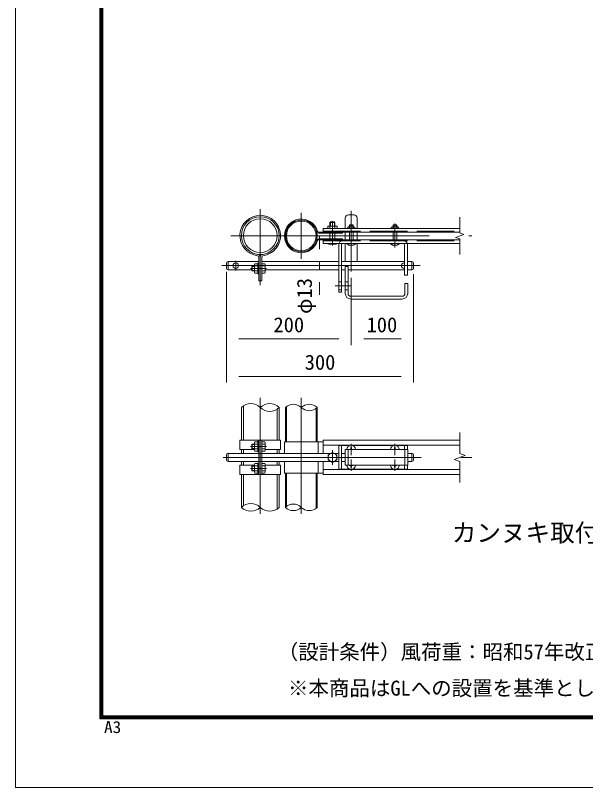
# Model space of a CAD drawing. Units: millimetres, scale not verified, with parts at other scales. Extents: x -4200 to 4200, y -2970 to 2970.
# Drawn here: x -4200 to -2374, y -2970 to -495 of the extents above; entities that cross this region are included whole.
import ezdxf
from ezdxf.enums import TextEntityAlignment as Align

# ---------------------------------------------------------------- set-up
doc = ezdxf.new("R2010")
doc.units = ezdxf.units.MM
doc.header["$LTSCALE"] = 20
doc.linetypes.add('DASHED', pattern=[7.5, 6, -1.5])
doc.linetypes.add('USER1', pattern=[50.8, 31.75, -6.35, 6.35, -6.35])
doc.layers.add('0-0_D-TTL-TXT', color=7, linetype='Continuous')
for name, color, linetype, lineweight in [('0-1_D-BMK', 2, 'USER1', 13), ('0-2_D-STR1', 1, 'Continuous', 18), ('0-3_D-STR3', 3, 'Continuous', 13), ('0-4_D-STR-DIM', 7, 'Continuous', 9), ('0-8_D-TTL', 7, 'Continuous', 9)]:
    doc.layers.add(name, color=color, linetype=linetype, lineweight=lineweight)
doc.styles.add('ＭＳ ゴシック', font='')
doc.styles.get('ＭＳ ゴシック').set_extended_font_data('MS Gothic')

msp = doc.modelspace()

# ---------------------------------------------------------------- linework, layer by layer
at = {"layer": '0-1_D-BMK'}
for p, q in [((-3415.72, -1116.64), (-3415.72, -1360.12)), ((-3284.42, -1128.25), (-3284.42, -1275.49)), ((-3124.42, -1121.24), (-3124.42, -1316.27)), ((-3184.42, -1154.35), (-3184.42, -1233.05)), ((-2984.42, -1162.5), (-2984.42, -1238.62)), ((-3509.62, -1201.87), (-2738.02, -1201.87)), ((-3494.42, -1281.49), (-3494.42, -1313.06)), ((-3538.35, -1297.27), (-2903.04, -1297.27)), ((-3396.1, -1306.13), (-3447.45, -1306.13)), ((-3175.28, -1362.27), (-3124.99, -1362.27)), ((-3415.72, -1721.29), (-3415.72, -2092.45)), ((-3284.42, -1721.29), (-3284.42, -2092.45)), ((-3396.1, -1876.87), (-3447.45, -1876.87)), ((-3124.42, -1905.09), (-3124.42, -1868.83)), ((-2984.42, -1905.09), (-2984.42, -1868.83)), ((-3184.42, -1888.3), (-3184.42, -1935.45)), ((-3535.06, -1911.87), (-2738.02, -1911.87)), ((-3124.42, -1918.66), (-3124.42, -1954.92)), ((-2984.42, -1918.66), (-2984.42, -1954.92)), ((-3396.1, -1946.87), (-3447.45, -1946.87))]:
    msp.add_line(p, q, dxfattribs=at)
at = {"layer": '0-2_D-STR1'}
for p, q in [((-3476.22, -1751.87), (-3476.22, -1856.87)), ((-3355.22, -1751.87), (-3355.22, -1856.87)), ((-3335.22, -1751.87), (-3335.22, -1861.87)), ((-3233.62, -1751.87), (-3233.62, -1861.87)), ((-3476.22, -1886.87), (-3476.22, -1898.87)), ((-3355.22, -1886.87), (-3355.22, -1898.87)), ((-3476.22, -1924.87), (-3476.22, -1936.87)), ((-3355.22, -1924.87), (-3355.22, -1936.87)), ((-3476.22, -1966.87), (-3476.22, -2071.87)), ((-3355.22, -1966.87), (-3355.22, -2071.87)), ((-3335.22, -1961.87), (-3335.22, -2071.87)), ((-3233.62, -1961.87), (-3233.62, -2071.87))]:
    msp.add_line(p, q, dxfattribs=at)
at = {"layer": '0-2_D-STR1', "linetype": 'DASHED'}
for p, q in [((-3469.82, -1746.64), (-3469.82, -1856.87)), ((-3332.02, -1749.05), (-3332.02, -1861.87)), ((-3236.82, -1754.7), (-3236.82, -1861.87)), ((-3361.62, -1757.11), (-3361.62, -1856.87)), ((-3469.82, -1886.87), (-3469.82, -1898.87)), ((-3361.62, -1886.87), (-3361.62, -1898.87)), ((-3469.82, -1924.87), (-3469.82, -1936.87)), ((-3361.62, -1924.87), (-3361.62, -1936.87)), ((-3469.82, -1966.87), (-3469.82, -2066.64)), ((-3361.62, -1966.87), (-3361.62, -2077.11)), ((-3335.22, -1961.87), (-3335.22, -2071.87)), ((-3332.02, -1961.87), (-3332.02, -2069.05)), ((-3236.82, -1961.87), (-3236.82, -2074.7))]:
    msp.add_line(p, q, dxfattribs=at)
at = {"layer": '0-2_D-STR1'}
for centre, radius in [((-3415.72, -1201.03), 60.5), ((-3415.72, -1201.03), 54.1), ((-3284.42, -1201.87), 50.8), ((-3284.42, -1201.87), 47.6)]:
    msp.add_circle(centre, radius, dxfattribs=at)
at = {"layer": '0-3_D-STR3'}
for p, q in [((-3133.42, -1134.27), (-3115.42, -1134.27)), ((-3191.07, -1157.27), (-3192.42, -1158.63)), ((-3192.42, -1170.27), (-3192.42, -1158.63)), ((-3192.42, -1158.63), (-3176.42, -1158.63)), ((-3191.07, -1157.27), (-3177.78, -1157.27)), ((-3191.07, -1170.27), (-3191.07, -1157.27)), ((-3177.78, -1170.27), (-3177.78, -1157.27)), ((-3176.42, -1158.63), (-3177.78, -1157.27)), ((-3176.42, -1170.27), (-3176.42, -1158.63)), ((-3143.42, -1144.27), (-3143.42, -1177.67)), ((-3105.42, -1144.27), (-3105.42, -1177.67)), ((-3214.42, -1177.67), (-3214.42, -1192.87)), ((-3214.42, -1177.67), (-2776.87, -1177.67)), ((-3199.42, -1171.87), (-3199.42, -1177.67)), ((-3196.26, -1170.27), (-3172.58, -1170.27)), ((-3192.42, -1177.67), (-3192.42, -1171.87)), ((-3176.42, -1177.67), (-3176.42, -1171.87)), ((-3169.42, -1171.87), (-3169.42, -1177.67)), ((-3135.92, -1174.47), (-3135.92, -1177.67)), ((-3129.34, -1166.07), (-3130.42, -1167.15)), ((-3130.42, -1173.27), (-3130.42, -1167.15)), ((-3130.42, -1167.15), (-3118.42, -1167.15)), ((-3130.42, -1177.67), (-3130.42, -1174.47)), ((-3129.34, -1173.27), (-3129.34, -1166.07)), ((-3129.34, -1166.07), (-3119.5, -1166.07)), ((-3129.34, -1166.07), (-3119.5, -1166.07)), ((-3119.5, -1173.27), (-3119.5, -1166.07)), ((-3119.5, -1166.07), (-3118.42, -1167.15)), ((-3118.42, -1173.27), (-3118.42, -1167.15)), ((-3118.42, -1177.67), (-3118.42, -1174.47)), ((-3112.92, -1174.47), (-3112.92, -1177.67)), ((-2995.92, -1174.47), (-2995.92, -1177.67)), ((-2989.34, -1166.07), (-2990.42, -1167.15)), ((-2990.42, -1167.15), (-2978.42, -1167.15)), ((-2990.42, -1173.27), (-2990.42, -1167.15)), ((-2990.42, -1177.67), (-2990.42, -1174.47)), ((-2989.34, -1166.07), (-2979.5, -1166.07)), ((-2989.34, -1173.27), (-2989.34, -1166.07)), ((-2979.5, -1173.27), (-2979.5, -1166.07)), ((-2978.42, -1173.27), (-2978.42, -1167.15)), ((-2978.42, -1177.67), (-2978.42, -1174.47)), ((-2972.92, -1174.47), (-2972.92, -1177.67)), ((-3229.33, -1189.67), (-2776.87, -1189.67)), ((-3229.33, -1192.87), (-3152.42, -1192.87)), ((-3229.33, -1210.87), (-3152.42, -1210.87)), ((-3192.42, -1210.87), (-3192.42, -1192.87)), ((-3176.42, -1210.87), (-3176.42, -1192.87)), ((-3152.42, -1189.67), (-3152.42, -1192.87)), ((-3152.42, -1210.87), (-3152.42, -1214.07)), ((-3143.42, -1189.67), (-3143.42, -1214.07)), ((-3130.42, -1214.07), (-3130.42, -1189.67)), ((-3118.42, -1214.07), (-3118.42, -1189.67)), ((-3105.42, -1189.67), (-3105.42, -1214.07)), ((-2990.42, -1214.07), (-2990.42, -1189.67)), ((-2978.42, -1214.07), (-2978.42, -1189.67)), ((-3229.33, -1214.07), (-2776.87, -1214.07)), ((-3214.42, -1214.07), (-3214.42, -1226.07)), ((-3214.42, -1226.07), (-2776.87, -1226.07)), ((-3199.42, -1226.07), (-3199.42, -1227.07)), ((-3172.78, -1228.27), (-3195.98, -1228.27)), ((-3192.42, -1226.07), (-3192.42, -1227.07)), ((-3176.42, -1226.07), (-3176.42, -1227.07)), ((-3169.42, -1226.07), (-3169.42, -1227.07)), ((-3155.42, -1230.57), (-3155.42, -1382.27)), ((-3143.42, -1226.07), (-3143.42, -1284.27)), ((-3138.42, -1226.07), (-3110.42, -1226.07)), ((-3138.42, -1226.9), (-3138.42, -1226.07)), ((-3138.42, -1226.9), (-3110.42, -1226.9)), ((-3110.42, -1226.9), (-3110.42, -1226.07)), ((-3105.42, -1226.07), (-3105.42, -1284.27)), ((-2998.42, -1226.07), (-2970.42, -1226.07)), ((-2998.42, -1226.9), (-2998.42, -1226.07)), ((-2998.42, -1226.9), (-2970.42, -1226.9)), ((-2970.42, -1226.9), (-2970.42, -1226.07)), ((-2953.42, -1230.57), (-2953.42, -1327.27)), ((-2944.42, -1230.77), (-2944.42, -1327.27)), ((-3518.42, -1284.27), (-3420.32, -1284.27)), ((-3518.42, -1284.27), (-3518.42, -1310.27)), ((-3420.32, -1270.12), (-3420.32, -1346.13)), ((-3415.72, -1270.12), (-3415.72, -1346.13)), ((-3411.12, -1270.12), (-3411.12, -1346.13)), ((-3411.12, -1284.27), (-3164.42, -1284.27)), ((-3155.42, -1284.27), (-2953.42, -1284.27)), ((-2944.42, -1284.27), (-2930.42, -1284.27)), ((-2930.42, -1284.27), (-2930.42, -1310.27)), ((-3524.42, -1290.27), (-3524.42, -1304.27)), ((-3518.42, -1310.27), (-3443.12, -1310.27)), ((-3443.12, -1299.48), (-3441.77, -1298.13)), ((-3443.12, -1299.48), (-3443.12, -1312.78)), ((-3434.52, -1299.48), (-3443.12, -1299.48)), ((-3434.52, -1298.13), (-3441.77, -1298.13)), ((-3441.77, -1298.13), (-3441.77, -1314.13)), ((-3434.52, -1294.49), (-3434.52, -1317.69)), ((-3423.52, -1291.13), (-3433.32, -1291.13)), ((-3423.52, -1298.13), (-3433.32, -1298.13)), ((-3423.52, -1289.13), (-3423.52, -1323.13)), ((-3420.32, -1289.13), (-3423.52, -1289.13)), ((-3411.12, -1288.33), (-3411.12, -1323.93)), ((-3411.12, -1291.13), (-3401.32, -1291.13)), ((-3411.12, -1298.13), (-3401.32, -1298.13)), ((-3400.12, -1294.49), (-3400.12, -1317.69)), ((-3400.12, -1310.27), (-3164.42, -1310.27)), ((-3155.42, -1310.27), (-3143.42, -1310.27)), ((-3143.42, -1300.27), (-3143.42, -1386.27)), ((-3143.42, -1300.27), (-3134.42, -1300.27)), ((-3134.42, -1300.27), (-3134.42, -1386.27)), ((-3134.42, -1310.27), (-2953.42, -1310.27)), ((-2944.42, -1310.27), (-2930.42, -1310.27)), ((-2924.42, -1290.27), (-2924.42, -1304.27)), ((-3434.52, -1312.78), (-3443.12, -1312.78)), ((-3443.12, -1312.78), (-3441.77, -1314.13)), ((-3434.52, -1314.13), (-3441.77, -1314.13)), ((-3423.52, -1314.13), (-3433.32, -1314.13)), ((-3423.52, -1321.13), (-3433.32, -1321.13)), ((-3420.32, -1323.13), (-3423.52, -1323.13)), ((-3411.12, -1314.13), (-3401.32, -1314.13)), ((-3411.12, -1321.13), (-3401.32, -1321.13)), ((-2953.42, -1327.27), (-2944.42, -1327.27)), ((-3411.12, -1346.13), (-3420.32, -1346.13)), ((-3164.42, -1349.27), (-3155.42, -1349.27)), ((-3143.42, -1349.27), (-3134.42, -1349.27)), ((-2952.42, -1354.27), (-2952.42, -1386.27)), ((-2952.42, -1354.27), (-2943.42, -1354.27)), ((-2943.42, -1354.27), (-2943.42, -1386.27)), ((-3164.42, -1375.27), (-3155.42, -1375.27)), ((-3143.42, -1375.27), (-3134.42, -1375.27)), ((-3125.42, -1395.27), (-2961.42, -1395.27)), ((-3125.42, -1404.27), (-2961.42, -1404.27)), ((-3480.82, -1856.87), (-3350.62, -1856.87)), ((-3480.82, -1856.87), (-3480.82, -1886.87)), ((-3443.12, -1870.23), (-3441.77, -1868.87)), ((-3443.12, -1870.23), (-3443.12, -1883.52)), ((-3434.52, -1870.23), (-3443.12, -1870.23)), ((-3434.52, -1868.87), (-3441.77, -1868.87)), ((-3441.77, -1868.87), (-3441.77, -1884.87)), ((-3434.52, -1865.23), (-3434.52, -1888.43)), ((-3423.52, -1861.87), (-3433.32, -1861.87)), ((-3423.52, -1868.87), (-3433.32, -1868.87)), ((-3420.32, -1859.87), (-3423.52, -1859.87)), ((-3423.52, -1859.87), (-3423.52, -1893.87)), ((-3420.32, -1856.87), (-3420.32, -1966.87)), ((-3415.72, -1856.87), (-3415.72, -1966.87)), ((-3411.12, -1856.87), (-3411.12, -1966.87)), ((-3411.12, -1859.07), (-3411.12, -1894.67)), ((-3411.12, -1861.87), (-3401.32, -1861.87)), ((-3411.12, -1868.87), (-3401.32, -1868.87)), ((-3400.12, -1865.23), (-3400.12, -1888.43)), ((-3350.62, -1856.87), (-3350.62, -1886.87)), ((-3338.42, -1861.87), (-3214.42, -1861.87)), ((-3338.42, -1861.87), (-3338.42, -1898.87)), ((-3230.42, -1861.87), (-3230.42, -1898.87)), ((-3214.42, -1856.87), (-3214.42, -1898.87)), ((-3214.42, -1856.87), (-2776.87, -1856.87)), ((-3214.42, -1872.87), (-2776.87, -1872.87)), ((-3164.42, -1873.87), (-3164.42, -1949.87)), ((-3164.42, -1873.87), (-3129.62, -1873.87)), ((-3155.42, -1873.87), (-3155.42, -1949.87)), ((-3125.21, -1880.57), (-3125.26, -1883.17)), ((-3125.21, -1880.57), (-3123.63, -1880.57)), ((-3123.63, -1880.57), (-3123.59, -1883.17)), ((-3119.23, -1873.87), (-2989.62, -1873.87)), ((-2985.21, -1880.57), (-2985.26, -1883.17)), ((-2985.21, -1880.57), (-2983.63, -1880.57)), ((-2983.63, -1880.57), (-2983.59, -1883.17)), ((-2979.23, -1873.87), (-2944.42, -1873.87)), ((-2953.42, -1873.87), (-2953.42, -1886.87)), ((-2944.42, -1873.87), (-2944.42, -1886.87)), ((-3524.42, -1904.87), (-3524.42, -1918.87)), ((-3518.42, -1898.87), (-3420.32, -1898.87)), ((-3518.42, -1898.87), (-3518.42, -1924.87)), ((-3480.82, -1886.87), (-3434.52, -1886.87)), ((-3443.12, -1883.52), (-3441.77, -1884.87)), ((-3434.52, -1883.52), (-3443.12, -1883.52)), ((-3434.52, -1884.87), (-3441.77, -1884.87)), ((-3423.52, -1884.87), (-3433.32, -1884.87)), ((-3423.52, -1891.87), (-3433.32, -1891.87)), ((-3420.32, -1893.87), (-3423.52, -1893.87)), ((-3420.62, -1898.87), (-3164.42, -1898.87)), ((-3411.12, -1884.87), (-3401.32, -1884.87)), ((-3411.12, -1891.87), (-3401.32, -1891.87)), ((-3400.12, -1886.87), (-3350.62, -1886.87)), ((-3155.42, -1898.87), (-3143.42, -1898.87)), ((-3143.42, -1886.87), (-3143.42, -1936.87)), ((-3143.42, -1886.87), (-2943.42, -1886.87)), ((-3128.13, -1886.04), (-3130.72, -1886.08)), ((-3130.72, -1886.08), (-3130.72, -1886.87)), ((-2988.13, -1886.04), (-2990.72, -1886.08)), ((-2990.72, -1886.08), (-2990.72, -1886.87)), ((-2980.72, -1886.04), (-2978.12, -1886.08)), ((-2978.12, -1886.08), (-2978.12, -1886.87)), ((-2943.42, -1886.87), (-2943.42, -1936.87)), ((-2943.42, -1898.87), (-2930.42, -1898.87)), ((-2930.42, -1898.87), (-2930.42, -1924.87)), ((-2924.42, -1904.87), (-2924.42, -1918.87)), ((-3518.42, -1924.87), (-3420.32, -1924.87)), ((-3423.52, -1963.87), (-3423.52, -1929.87)), ((-3420.32, -1929.87), (-3423.52, -1929.87)), ((-3420.62, -1924.87), (-3164.42, -1924.87)), ((-3338.42, -1924.87), (-3338.42, -1961.87)), ((-3230.42, -1924.87), (-3230.42, -1961.87)), ((-3214.42, -1924.87), (-3214.42, -1966.87)), ((-3155.42, -1924.87), (-3143.42, -1924.87)), ((-2943.42, -1924.87), (-2930.42, -1924.87)), ((-3480.82, -1936.87), (-3434.52, -1936.87)), ((-3480.82, -1966.87), (-3480.82, -1936.87)), ((-3443.12, -1940.23), (-3441.77, -1938.87)), ((-3434.52, -1940.23), (-3443.12, -1940.23)), ((-3443.12, -1953.52), (-3443.12, -1940.23)), ((-3434.52, -1953.52), (-3443.12, -1953.52)), ((-3443.12, -1953.52), (-3441.77, -1954.87)), ((-3441.77, -1954.87), (-3441.77, -1938.87)), ((-3434.52, -1938.87), (-3441.77, -1938.87)), ((-3434.52, -1954.87), (-3441.77, -1954.87)), ((-3434.52, -1958.52), (-3434.52, -1935.31)), ((-3423.52, -1931.87), (-3433.32, -1931.87)), ((-3423.52, -1938.87), (-3433.32, -1938.87)), ((-3423.52, -1954.87), (-3433.32, -1954.87)), ((-3411.12, -1931.87), (-3401.32, -1931.87)), ((-3411.12, -1938.87), (-3401.32, -1938.87)), ((-3411.12, -1954.87), (-3401.32, -1954.87)), ((-3400.32, -1936.87), (-3350.62, -1936.87)), ((-3400.12, -1935.23), (-3400.12, -1958.43)), ((-3350.62, -1966.87), (-3350.62, -1936.87)), ((-3214.42, -1950.87), (-2776.87, -1950.87)), ((-3164.42, -1949.87), (-3129.62, -1949.87)), ((-3143.42, -1936.87), (-2943.42, -1936.87)), ((-3130.72, -1937.66), (-3130.72, -1936.87)), ((-3128.13, -1937.71), (-3130.72, -1937.66)), ((-3125.21, -1943.17), (-3125.26, -1940.58)), ((-3125.21, -1943.17), (-3123.63, -1943.17)), ((-3123.63, -1943.17), (-3123.59, -1940.58)), ((-3120.72, -1937.71), (-3118.12, -1937.66)), ((-3119.23, -1949.87), (-2989.62, -1949.87)), ((-3118.12, -1937.66), (-3118.12, -1936.87)), ((-2990.72, -1937.66), (-2990.72, -1936.87)), ((-2988.13, -1937.71), (-2990.72, -1937.66)), ((-2985.21, -1943.17), (-2985.26, -1940.58)), ((-2985.21, -1943.17), (-2983.63, -1943.17)), ((-2983.63, -1943.17), (-2983.59, -1940.58)), ((-2980.72, -1937.71), (-2978.12, -1937.66)), ((-2979.23, -1949.87), (-2944.42, -1949.87)), ((-2978.12, -1937.66), (-2978.12, -1936.87)), ((-2953.42, -1936.87), (-2953.42, -1949.87)), ((-2944.42, -1936.87), (-2944.42, -1949.87)), ((-3480.82, -1966.87), (-3350.62, -1966.87)), ((-3423.52, -1961.87), (-3433.32, -1961.87)), ((-3420.32, -1963.87), (-3423.52, -1963.87)), ((-3411.12, -1961.87), (-3401.32, -1961.87)), ((-3338.42, -1961.87), (-3214.42, -1961.87)), ((-3214.42, -1966.87), (-2776.87, -1966.87))]:
    msp.add_line(p, q, dxfattribs=at)
at = {"layer": '0-3_D-STR3', "linetype": 'DASHED'}
for p, q in [((-3214.42, -1186.47), (-2776.87, -1186.47)), ((-3133.21, -1173.27), (-3115.49, -1173.27)), ((-2993.21, -1173.27), (-2975.49, -1173.27)), ((-3214.42, -1217.27), (-2776.87, -1217.27)), ((-3134.42, -1886.87), (-3134.42, -1936.87)), ((-2952.42, -1886.87), (-2952.42, -1936.87))]:
    msp.add_line(p, q, dxfattribs=at)
at = {"layer": '0-3_D-STR3'}
for points in [[(-2989.34, -1166.07), (-2979.5, -1166.07), (-2978.42, -1167.15)], [(-3164.42, -1230.77), (-3164.42, -1382.27), (-3155.42, -1382.27)], [(-3120.72, -1886.04), (-3118.12, -1886.08), (-3118.12, -1886.87)]]:
    msp.add_lwpolyline(points, dxfattribs=at)
at = {"layer": '0-3_D-STR3', "color": 4, "linetype": 'DASHED'}
msp.add_lwpolyline([(-3184.42, -1895.67), (-3198.45, -1903.77), (-3198.45, -1919.97), (-3184.42, -1928.07), (-3170.39, -1919.97), (-3170.39, -1903.77)], close=True, dxfattribs=at)
at = {"layer": '0-3_D-STR3'}
msp.add_circle((-3494.42, -1297.27), 9, dxfattribs=at)
at = {"layer": '0-3_D-STR3', "color": 4, "linetype": 'DASHED', "lineweight": 9}
msp.add_circle((-3184.42, -1911.87), 14.07, dxfattribs=at)
at = {"layer": '0-3_D-STR3'}
for centre, radius, start, end in [((-3415.72, -1201.03), 65.1, 277.58485, 262.41515), ((-3133.42, -1144.27), 10, 90, 180), ((-3115.42, -1144.27), 10, 0, 90), ((-3284.42, -1201.87), 54, 15.6185, 344.3815), ((-3229.33, -1186.47), 3.2, 195.6185, 270), ((-3195.92, -1174.86), 4.6, 40.52088, 139.47912), ((-3184.42, -1191.07), 20.8, 67.38014, 112.61986), ((-3172.92, -1174.86), 4.6, 40.52088, 139.47912), ((-3133.17, -1177.02), 3.75, 42.84372, 137.15628), ((-3124.42, -1188.87), 15.6, 67.38014, 112.61986), ((-3115.67, -1177.01), 3.74, 42.69541, 137.30459), ((-2993.17, -1177.02), 3.75, 42.84372, 137.15628), ((-2984.42, -1188.87), 15.6, 67.38014, 112.61986), ((-2975.67, -1177.01), 3.74, 42.69541, 137.30459), ((-3229.33, -1186.47), 6.4, 195.6185, 270), ((-3229.33, -1217.27), 6.4, 90, 164.3815), ((-3229.33, -1217.27), 3.2, 90, 164.3815), ((-3195.92, -1222.57), 5.7, 232.14171, 307.85829), ((-3184.42, -1201.01), 27.27, 252.93847, 287.06153), ((-3172.92, -1222.58), 5.7, 232.09851, 307.90149), ((-3150.92, -1230.77), 13.5, 90, 180), ((-3150.92, -1230.57), 4.5, 90, 180), ((-3124.42, -1215.27), 18.2, 219.71514, 320.28486), ((-2984.42, -1215.27), 18.2, 219.71514, 320.28486), ((-2957.92, -1230.77), 13.5, 0, 90), ((-2957.92, -1230.57), 4.5, 0, 90), ((-3424.92, -1270.12), 9.2, 0, 82.41515), ((-3406.52, -1270.12), 9.2, 97.58485, 180), ((-3518.42, -1290.27), 6, 90, 180), ((-3424.92, -1270.12), 4.6, 0, 82.41515), ((-3406.52, -1270.12), 4.6, 97.58485, 180), ((-2930.42, -1290.27), 6, 0, 90), ((-3518.42, -1304.27), 6, 180, 270), ((-3428.83, -1294.63), 5.7, 142.09851, 217.90149), ((-3407.25, -1306.13), 27.27, 162.93847, 197.06153), ((-3405.82, -1294.63), 5.7, 322.09851, 37.90149), ((-3427.39, -1306.13), 27.27, 342.93847, 17.06153), ((-2954.42, -1297.27), 9, 83.62063, 276.37937), ((-2930.42, -1304.27), 6, 270, 0), ((-3428.82, -1317.63), 5.7, 142.14171, 217.85829), ((-3405.82, -1317.63), 5.7, 322.14171, 37.85829), ((-3125.42, -1386.27), 18, 180, 270), ((-3125.42, -1386.27), 9, 180, 270), ((-2961.42, -1386.27), 9, 270, 0), ((-2961.42, -1386.27), 18, 270, 0), ((-3428.83, -1865.37), 5.7, 142.09851, 217.90149), ((-3407.25, -1876.87), 27.27, 162.93847, 197.06153), ((-3405.82, -1865.37), 5.7, 322.09851, 37.90149), ((-3427.39, -1876.87), 27.27, 342.93847, 17.06153), ((-3124.42, -1886.87), 14, 0, 180), ((-2984.42, -1886.87), 14, 0, 180), ((-3518.42, -1904.87), 6, 90, 180), ((-3428.82, -1888.37), 5.7, 142.14171, 217.85829), ((-3405.82, -1888.37), 5.7, 322.14171, 37.85829), ((-3128.23, -1883.06), 2.98, 270, 0), ((-3120.61, -1883.06), 2.98, 180, 270), ((-2988.23, -1883.06), 2.98, 270, 0), ((-2980.61, -1883.06), 2.98, 180, 270), ((-2930.42, -1904.87), 6, 0, 90), ((-3518.42, -1918.87), 6, 180, 270), ((-2930.42, -1918.87), 6, 270, 0), ((-3428.83, -1958.37), 5.7, 142.09851, 217.90149), ((-3428.82, -1935.37), 5.7, 142.14171, 217.85829), ((-3407.25, -1946.87), 27.27, 162.93847, 197.06153), ((-3405.82, -1935.37), 5.7, 322.09851, 37.90149), ((-3427.39, -1946.87), 27.27, 342.93847, 17.06153), ((-3405.82, -1958.37), 5.7, 322.14171, 37.85829), ((-3124.42, -1936.87), 14, 180, 0), ((-3128.23, -1940.68), 2.98, 0, 90), ((-3120.61, -1940.68), 2.98, 90, 180), ((-2984.42, -1936.87), 14, 180, 0), ((-2988.23, -1940.68), 2.98, 0, 90), ((-2980.61, -1940.68), 2.98, 90, 180)]:
    msp.add_arc(centre, radius, start, end, dxfattribs=at)
at = {"layer": '0-4_D-STR-DIM'}
for p, q in [((-2776.87, -1192.25), (-2776.87, -1141.87)), ((-3226.42, -1244.27), (-3226.42, -1204.27)), ((-2790.08, -1206.68), (-2763.65, -1197.06)), ((-2776.87, -1211.49), (-2790.08, -1206.68)), ((-2763.65, -1197.06), (-2776.87, -1192.25)), ((-2776.87, -1261.87), (-2776.87, -1211.49)), ((-3226.42, -1310.27), (-3226.42, -1284.27)), ((-3206.42, -1284.27), (-3206.22, -1284.27)), ((-3206.42, -1310.27), (-3206.22, -1310.27)), ((-3524.42, -1317.27), (-3524.42, -1552.01)), ((-3524.42, -1317.27), (-3524.42, -1672.01)), ((-3124.42, -1336.27), (-3124.42, -1552.01)), ((-3124.42, -1336.27), (-3124.42, -1552.01)), ((-2924.42, -1324.27), (-2924.42, -1552.01)), ((-2924.42, -1324.27), (-2924.42, -1672.01)), ((-3226.42, -1350.27), (-3226.42, -1390.27)), ((-3484.42, -1532.01), (-3164.42, -1532.01)), ((-3084.42, -1532.01), (-2964.42, -1532.01)), ((-3484.42, -1652.01), (-2964.42, -1652.01)), ((-2776.87, -1899.05), (-2776.87, -1831.87)), ((-2794.49, -1918.29), (-2759.25, -1905.46)), ((-2759.25, -1905.46), (-2776.87, -1899.05)), ((-2776.87, -1924.7), (-2794.49, -1918.29)), ((-2776.87, -1991.87), (-2776.87, -1924.7))]:
    msp.add_line(p, q, dxfattribs=at)
for centre, radius, start, end in [((-3445.97, -1782.32), 42.92, 45.18146, 134.81854), ((-3385.47, -1782.32), 42.92, 45.18146, 134.81854), ((-3385.47, -1721.43), 42.92, 225.18146, 314.81854), ((-3309.82, -1777.43), 36.03, 45.18146, 134.81854), ((-3259.02, -1777.43), 36.03, 45.18146, 134.81854), ((-3259.02, -1726.31), 36.03, 225.18146, 314.81854), ((-3445.97, -2102.32), 42.92, 45.18146, 134.81854), ((-3445.97, -2041.43), 42.92, 225.18146, 314.81854), ((-3385.47, -2041.43), 42.92, 225.18146, 314.81854), ((-3309.82, -2097.43), 36.03, 45.18146, 134.81854), ((-3309.82, -2046.31), 36.03, 225.18146, 314.81854), ((-3259.02, -2046.31), 36.03, 225.18146, 314.81854)]:
    msp.add_arc(centre, radius, start, end, dxfattribs=at)
at = {"layer": '0-8_D-TTL', "color": 2, "lineweight": 18}
msp.add_lwpolyline([(-4200, 2970), (4200, 2970), (4200, -2970), (-4200, -2970)], close=True, dxfattribs=at)
at = {"layer": '0-8_D-TTL'}
for points in [[(-3930, 2750), (3930, 2750), (3930, -2750), (-3930, -2750)], [(-3927.5, 2747.5), (3927.5, 2747.5), (3927.5, -2747.5), (-3927.5, -2747.5)], [(-3925, 2745), (3925, 2745), (3925, -2745), (-3925, -2745)], [(-3922.5, 2742.5), (3922.5, 2742.5), (3922.5, -2742.5), (-3922.5, -2742.5)], [(-3920, 2740), (3920, 2740), (3920, -2740), (-3920, -2740)]]:
    msp.add_lwpolyline(points, close=True, dxfattribs=at)

# ---------------------------------------------------------------- texts
at = {"layer": '0-0_D-TTL-TXT', "style": 'ＭＳ ゴシック'}
for s, height, p in [('カンヌキ取付詳細図', 57.77, (-2802.41, -2199.6)), ('（設計条件）風荷重：昭和57年改正 建築基準法・同施行令に基づく風圧力に準拠。', 48.09, (-3359.76, -2573.6)), ('※本商品はGLへの設置を基準としております。他の条件でご使用の際は別途ご相談ください。', 48.09, (-3327.06, -2689.87))]:
    msp.add_text(s, height=height, dxfattribs=at).set_placement(p, align=Align.BOTTOM_LEFT)
at = {"layer": '0-4_D-STR-DIM', "style": 'ＭＳ ゴシック'}
msp.add_text('φ13', height=48.09, rotation=90, dxfattribs=at).set_placement((-3235.86, -1452.06), align=Align.BOTTOM_LEFT)
for s, p in [('200', (-3373.42, -1525.26)), ('100', (-3075.07, -1525.26)), ('300', (-3273.3, -1645.26))]:
    msp.add_text(s, height=48.09, dxfattribs=at).set_placement(p, align=Align.BOTTOM_LEFT)
at = {"layer": '0-8_D-TTL', "style": 'ＭＳ ゴシック', "width": 1.05}
msp.add_text('A3', height=38.42, dxfattribs=at).set_placement((-3916.09, -2806.81), align=Align.BOTTOM_LEFT)

doc.saveas('drawing.dxf')
